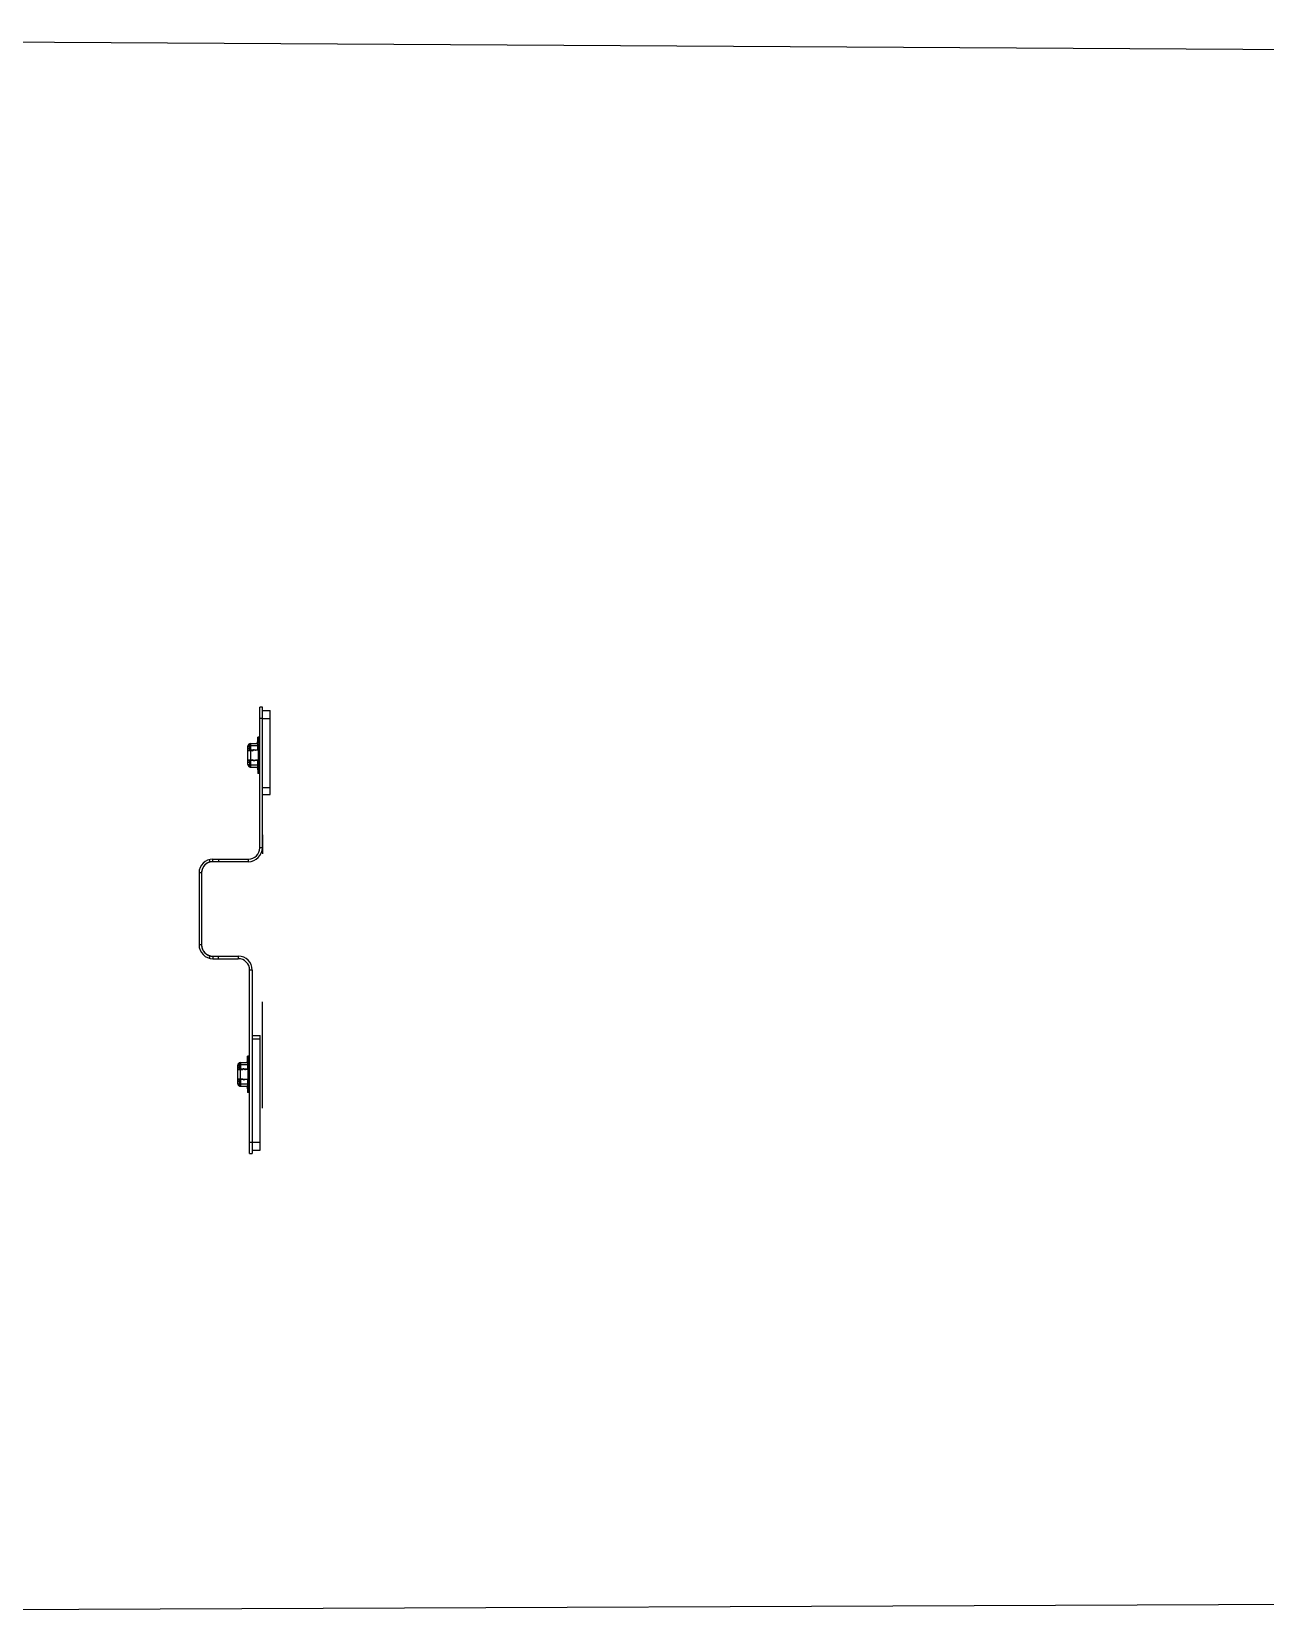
# Model space of a CAD drawing. Header units: millimetres. Extents: x 0 to 420, y 0 to 297.
# Drawn here: x 224.5 to 279, y 74.9 to 144.9 of the extents above; entities that cross this region are included whole.
import ezdxf

# ---------------------------------------------------------------- set-up
doc = ezdxf.new("R2010")
doc.units = ezdxf.units.MM
doc.header["$LTSCALE"] = 23.1
doc.layers.get('0').update_dxf_attribs({"linetype": 'CONTINUOUS'})
doc.layers.add('00_COSMETICS', color=7, linetype='CONTINUOUS')

msp = doc.modelspace()

# ---------------------------------------------------------------- linework, layer by layer
at = {"color": 7}
for p, q in [((147.0761, 144.8814), (292.2071, 144.031)), ((234.5568, 108.8202), (234.5568, 115.0322)), ((234.6688, 115.0322), (234.5568, 115.0322)), ((234.6688, 108.8202), (234.6688, 115.0322)), ((234.1118, 113.3882), (234.1518, 113.4282)), ((234.1118, 113.4282), (234.1118, 113.424)), ((234.1118, 113.4282), (234.4718, 113.4282)), ((234.1518, 113.4282), (234.1518, 113.1082)), ((234.4768, 113.4982), (234.4468, 113.4682)), ((234.4468, 113.4382), (234.4468, 113.4682)), ((234.4518, 113.5282), (234.4668, 113.5432)), ((234.4518, 113.5282), (234.4518, 113.4732)), ((234.4668, 113.5432), (234.4668, 113.7082)), ((234.5268, 113.7082), (234.4668, 113.7082)), ((234.4718, 113.1282), (234.4718, 113.4282)), ((234.4768, 113.4982), (234.5268, 113.4982)), ((234.5268, 113.4382), (234.5268, 113.7082)), ((234.0318, 112.4982), (234.0318, 113.3182)), ((234.0318, 113.3182), (234.1118, 113.3182)), ((234.1118, 113.2282), (234.0318, 113.2282)), ((234.0318, 113.1333), (234.0319, 113.1308)), ((234.2384, 113.1082), (234.0475, 113.1082)), ((234.1118, 113.1382), (234.1118, 113.3882)), ((234.1118, 113.1782), (234.1518, 113.1382)), ((234.4718, 113.1382), (234.1518, 113.1382)), ((234.2734, 113.1432), (234.2734, 113.1482)), ((234.2946, 113.1482), (234.2734, 113.1482)), ((234.3117, 113.1452), (234.3501, 113.1312)), ((234.4768, 113.1282), (234.3672, 113.1282)), ((234.5118, 113.2332), (234.4718, 113.2332)), ((234.4718, 113.1832), (234.5118, 113.1832)), ((234.4768, 113.1282), (234.4768, 112.6882)), ((234.5118, 113.1139), (234.5118, 113.3885)), ((234.5268, 113.0782), (234.5268, 112.7382)), ((234.1118, 112.5882), (234.0318, 112.5882)), ((234.0318, 112.4982), (234.1118, 112.4982)), ((234.0475, 112.7082), (234.2384, 112.7082)), ((234.1118, 112.6382), (234.1518, 112.6782)), ((234.1518, 112.3882), (234.1118, 112.4282)), ((234.1118, 112.3924), (234.1118, 112.3882)), ((234.1118, 112.3882), (234.4718, 112.3882)), ((234.1518, 112.7082), (234.1518, 112.3882)), ((234.4718, 112.6782), (234.1518, 112.6782)), ((234.2734, 112.6732), (234.2734, 112.6682)), ((234.2946, 112.6682), (234.2734, 112.6682)), ((234.3501, 112.6852), (234.3117, 112.6712)), ((234.4768, 112.6882), (234.3672, 112.6882)), ((234.4468, 112.3482), (234.4468, 112.3782)), ((234.4468, 112.3482), (234.4768, 112.3182)), ((234.4518, 112.3432), (234.4518, 112.2882)), ((234.4668, 112.2732), (234.4518, 112.2882)), ((234.4668, 112.2732), (234.4668, 112.1082)), ((234.5268, 112.1082), (234.4668, 112.1082)), ((234.4718, 112.3882), (234.4718, 112.6882)), ((234.5118, 112.6332), (234.4718, 112.6332)), ((234.5118, 112.5832), (234.4718, 112.5832)), ((234.5268, 112.3182), (234.4768, 112.3182)), ((234.5118, 112.4279), (234.5118, 112.7026)), ((234.5268, 112.1082), (234.5268, 112.3782)), ((232.4808, 108.2082), (232.4808, 108.3202)), ((232.4808, 108.3202), (234.0568, 108.3202)), ((234.0568, 108.2082), (232.4808, 108.2082)), ((231.8688, 107.7082), (231.8688, 104.5322)), ((231.9808, 107.7082), (231.8688, 107.7082)), ((231.9808, 107.7082), (231.9808, 104.5322)), ((231.9808, 104.5322), (231.8688, 104.5322)), ((232.4808, 104.0322), (232.4808, 103.9202)), ((232.4808, 104.0322), (233.6058, 104.0322)), ((232.4808, 103.9202), (233.6058, 103.9202)), ((234.1058, 95.3082), (234.1058, 103.4202)), ((234.2178, 103.4202), (234.2178, 95.3082)), ((234.0018, 99.4282), (234.0168, 99.4432)), ((234.0018, 99.4282), (234.0018, 99.3732)), ((234.0768, 99.6082), (234.0168, 99.6082)), ((234.0168, 99.4432), (234.0168, 99.6082)), ((234.0768, 99.3382), (234.0768, 99.6082)), ((233.5818, 99.2182), (233.6618, 99.2182)), ((233.5818, 98.3982), (233.5818, 99.2182)), ((233.6618, 99.1282), (233.5818, 99.1282)), ((233.5818, 99.0333), (233.5819, 99.0308)), ((233.7884, 99.0082), (233.5975, 99.0082)), ((233.6618, 99.3282), (234.0218, 99.3282)), ((233.6618, 99.3282), (233.6618, 99.324)), ((233.6618, 99.2882), (233.7018, 99.3282)), ((233.6618, 99.0382), (233.6618, 99.2882)), ((233.6618, 99.0782), (233.7018, 99.0382)), ((233.7018, 99.3282), (233.7018, 99.0082)), ((234.0218, 99.0382), (233.7018, 99.0382)), ((233.8446, 99.0482), (233.8234, 99.0482)), ((233.8234, 99.0432), (233.8234, 99.0482)), ((233.8617, 99.0452), (233.9001, 99.0312)), ((234.0268, 99.0282), (233.9172, 99.0282)), ((234.0268, 99.3982), (233.9968, 99.3682)), ((233.9968, 99.3382), (233.9968, 99.3682)), ((234.0218, 99.0282), (234.0218, 99.3282)), ((234.0618, 99.1332), (234.0218, 99.1332)), ((234.0218, 99.0832), (234.0618, 99.0832)), ((234.0268, 99.3982), (234.0768, 99.3982)), ((234.0268, 99.0282), (234.0268, 98.5882)), ((234.0618, 99.0139), (234.0618, 99.2885)), ((234.0768, 98.9782), (234.0768, 98.6382)), ((233.6618, 98.4882), (233.5818, 98.4882)), ((233.5818, 98.3982), (233.6618, 98.3982)), ((233.5975, 98.6082), (233.7884, 98.6082)), ((233.6618, 98.3282), (233.6618, 98.5782)), ((233.6618, 98.5382), (233.7018, 98.5782)), ((233.7018, 98.2882), (233.6618, 98.3282)), ((233.6618, 98.2924), (233.6618, 98.2882)), ((233.6618, 98.2882), (234.0218, 98.2882)), ((233.7018, 98.6082), (233.7018, 98.2882)), ((234.0218, 98.5782), (233.7018, 98.5782)), ((233.8234, 98.5732), (233.8234, 98.5682)), ((233.8446, 98.5682), (233.8234, 98.5682)), ((233.9001, 98.5852), (233.8617, 98.5712)), ((234.0268, 98.5882), (233.9172, 98.5882)), ((233.9968, 98.2482), (233.9968, 98.2782)), ((233.9968, 98.2482), (234.0268, 98.2182)), ((234.0018, 98.2432), (234.0018, 98.1882)), ((234.0168, 98.1732), (234.0018, 98.1882)), ((234.0168, 98.1732), (234.0168, 98.0082)), ((234.0218, 98.2882), (234.0218, 98.5882)), ((234.0618, 98.5332), (234.0218, 98.5332)), ((234.0618, 98.4832), (234.0218, 98.4832)), ((234.0768, 98.2182), (234.0268, 98.2182)), ((234.0618, 98.3279), (234.0618, 98.6026)), ((234.0768, 98.0082), (234.0768, 98.2782)), ((234.0768, 98.0082), (234.0168, 98.0082)), ((234.1058, 95.3082), (234.2178, 95.3082)), ((147.3596, 74.8643), (292.4847, 75.4519))]:
    msp.add_line(p, q, dxfattribs=at)
at = {"color": 9}
for p, q in [((234.6688, 114.5322), (234.5568, 114.5322)), ((234.5268, 113.4682), (234.4468, 113.4682)), ((234.1118, 113.1982), (234.0318, 113.1982)), ((234.0318, 113.1382), (234.1118, 113.1382)), ((234.4718, 113.3282), (234.1118, 113.3282)), ((234.1418, 113.1082), (234.1418, 112.7082)), ((234.1118, 112.6782), (234.0318, 112.6782)), ((234.0318, 112.6182), (234.1118, 112.6182)), ((234.1118, 112.4882), (234.4718, 112.4882)), ((234.4468, 112.3482), (234.5268, 112.3482)), ((234.6688, 108.8202), (234.5568, 108.8202)), ((232.3175, 108.298), (232.3474, 108.1901)), ((232.7246, 108.3202), (232.7246, 108.2082)), ((234.0568, 108.2082), (234.0568, 108.3202)), ((232.3426, 104.0517), (232.3116, 103.9441)), ((232.7192, 104.0322), (232.7192, 103.9202)), ((233.6058, 104.0322), (233.6058, 103.9202)), ((234.2178, 103.4202), (234.1058, 103.4202)), ((233.6618, 99.0982), (233.5818, 99.0982)), ((233.5818, 99.0382), (233.6618, 99.0382)), ((234.0218, 99.2282), (233.6618, 99.2282)), ((233.6918, 99.0082), (233.6918, 98.6082)), ((234.0768, 99.3682), (233.9968, 99.3682)), ((233.6618, 98.5782), (233.5818, 98.5782)), ((233.5818, 98.5182), (233.6618, 98.5182)), ((233.6618, 98.3882), (234.0218, 98.3882)), ((233.9968, 98.2482), (234.0768, 98.2482)), ((234.1058, 95.8082), (234.2178, 95.8082))]:
    msp.add_line(p, q, dxfattribs=at)
at = {"color": 2}
for p, q in [((234.6688, 108.8202), (234.6688, 108.5506)), ((234.6688, 97.3133), (234.6688, 102.0201))]:
    msp.add_line(p, q, dxfattribs=at)
at = {"color": 7}
for points in [[(234.0319, 113.1308), (234.0319, 113.1295), (234.0319, 113.1281), (234.0319, 113.1268), (234.032, 113.1255), (234.0321, 113.1241), (234.0322, 113.1227), (234.0323, 113.1214), (234.0325, 113.1201), (234.0328, 113.1188), (234.0331, 113.1175), (234.0335, 113.1162), (234.034, 113.115), (234.0346, 113.1139), (234.0354, 113.1128), (234.0363, 113.1118), (234.0374, 113.1109), (234.0387, 113.1101), (234.0401, 113.1094), (234.0417, 113.1089), (234.0435, 113.1085), (234.0455, 113.1083), (234.0475, 113.1082)], [(234.036, 113.3482), (234.0363, 113.3485), (234.0368, 113.3489), (234.0376, 113.3496), (234.0386, 113.3503), (234.0397, 113.351), (234.0407, 113.3517), (234.0415, 113.3522), (234.0423, 113.3528), (234.0432, 113.3534), (234.0444, 113.354), (234.0457, 113.3547), (234.0471, 113.3555), (234.0488, 113.3563), (234.0506, 113.357), (234.0526, 113.3577), (234.0546, 113.3584), (234.0567, 113.359), (234.0588, 113.3595), (234.0611, 113.36), (234.0634, 113.3604), (234.0657, 113.3608), (234.068, 113.3612), (234.0703, 113.3615), (234.0726, 113.3617), (234.075, 113.3619), (234.0773, 113.3621), (234.0799, 113.3623), (234.0825, 113.3624), (234.0852, 113.3625), (234.088, 113.3626), (234.091, 113.3626), (234.0942, 113.3626), (234.098, 113.3626), (234.102, 113.3624), (234.106, 113.3623), (234.11, 113.362), (234.1118, 113.3618)], [(234.1119, 113.1279), (234.1118, 113.1354), (234.1118, 113.1382)], [(234.1161, 113.1082), (234.1157, 113.1083), (234.1154, 113.1084), (234.115, 113.1086), (234.1146, 113.1088), (234.1143, 113.1092), (234.114, 113.1096), (234.1137, 113.1101), (234.1134, 113.1108), (234.1131, 113.1115), (234.1129, 113.1124), (234.1127, 113.1134), (234.1125, 113.1144), (234.1124, 113.1157), (234.1122, 113.117), (234.1121, 113.1185), (234.112, 113.1201), (234.112, 113.1218), (234.1119, 113.1237), (234.1119, 113.1257), (234.1119, 113.1279)], [(234.0475, 112.7082), (234.0455, 112.7082), (234.0435, 112.7079), (234.0417, 112.7076), (234.0401, 112.707), (234.0387, 112.7064), (234.0374, 112.7056), (234.0363, 112.7047), (234.0354, 112.7037), (234.0346, 112.7026), (234.034, 112.7014), (234.0335, 112.7002), (234.0331, 112.699), (234.0328, 112.6977), (234.0325, 112.6964), (234.0323, 112.6951), (234.0322, 112.6937), (234.0321, 112.6924), (234.032, 112.691), (234.0319, 112.6897), (234.0319, 112.6883), (234.0319, 112.687), (234.0319, 112.6857), (234.0319, 112.6844)], [(234.036, 112.4682), (234.0363, 112.4679), (234.0369, 112.4674), (234.0378, 112.4668)], [(234.0378, 112.4668), (234.0407, 112.4647), (234.0428, 112.4632), (234.0455, 112.4616), (234.0482, 112.4599), (234.0505, 112.4587), (234.0524, 112.4576), (234.0541, 112.4568), (234.0557, 112.4561), (234.0575, 112.4553), (234.0596, 112.4546), (234.0621, 112.4537), (234.065, 112.4527), (234.0681, 112.4519), (234.0713, 112.4511), (234.0749, 112.4503), (234.0784, 112.4497), (234.0815, 112.4493), (234.0847, 112.449), (234.0881, 112.4487), (234.0918, 112.4487), (234.096, 112.4487), (234.1003, 112.4489), (234.1046, 112.4493), (234.1089, 112.4499), (234.1118, 112.4505)], [(234.1118, 112.4282), (234.1119, 112.6863), (234.1119, 112.6886), (234.1119, 112.6908), (234.1119, 112.6928), (234.112, 112.6947), (234.112, 112.6964), (234.1121, 112.698), (234.1122, 112.6995), (234.1124, 112.7008), (234.1125, 112.702), (234.1127, 112.7031), (234.1129, 112.7041), (234.1131, 112.7049), (234.1134, 112.7057), (234.1137, 112.7063), (234.114, 112.7069), (234.1143, 112.7073), (234.1146, 112.7076), (234.115, 112.7079), (234.1154, 112.7081), (234.1157, 112.7082), (234.1161, 112.7082)], [(233.5819, 99.0308), (233.5819, 99.0295), (233.5819, 99.0281), (233.5819, 99.0268), (233.582, 99.0255), (233.5821, 99.0241), (233.5822, 99.0227), (233.5823, 99.0214), (233.5825, 99.0201), (233.5828, 99.0188), (233.5831, 99.0175), (233.5835, 99.0162), (233.584, 99.015), (233.5846, 99.0139), (233.5854, 99.0128), (233.5863, 99.0118), (233.5874, 99.0109), (233.5887, 99.0101), (233.5901, 99.0094), (233.5917, 99.0089), (233.5935, 99.0085), (233.5955, 99.0083), (233.5975, 99.0082)], [(233.586, 99.2482), (233.5863, 99.2485), (233.5868, 99.2489), (233.5876, 99.2496), (233.5886, 99.2503), (233.5897, 99.251), (233.5907, 99.2517), (233.5915, 99.2522), (233.5923, 99.2528), (233.5932, 99.2534), (233.5944, 99.254), (233.5957, 99.2547), (233.5971, 99.2555), (233.5988, 99.2563), (233.6006, 99.257), (233.6026, 99.2577), (233.6046, 99.2584), (233.6067, 99.259), (233.6088, 99.2595), (233.6111, 99.26), (233.6134, 99.2604), (233.6157, 99.2608), (233.618, 99.2612), (233.6203, 99.2615), (233.6226, 99.2617), (233.625, 99.2619), (233.6273, 99.2621), (233.6299, 99.2623), (233.6325, 99.2624), (233.6352, 99.2625), (233.638, 99.2626), (233.641, 99.2626), (233.6442, 99.2626), (233.648, 99.2626), (233.652, 99.2624), (233.656, 99.2623), (233.66, 99.262), (233.6618, 99.2618)], [(233.6619, 99.0279), (233.6618, 99.0354), (233.6618, 99.0382)], [(233.6661, 99.0082), (233.6657, 99.0083), (233.6654, 99.0084), (233.665, 99.0086), (233.6646, 99.0088), (233.6643, 99.0092), (233.664, 99.0096), (233.6637, 99.0101), (233.6634, 99.0108), (233.6631, 99.0115), (233.6629, 99.0124), (233.6627, 99.0134), (233.6625, 99.0144), (233.6624, 99.0157), (233.6622, 99.017), (233.6621, 99.0185), (233.662, 99.0201), (233.662, 99.0218), (233.6619, 99.0237), (233.6619, 99.0257), (233.6619, 99.0279)], [(233.5975, 98.6082), (233.5955, 98.6082), (233.5935, 98.6079), (233.5917, 98.6076), (233.5901, 98.607), (233.5887, 98.6064), (233.5874, 98.6056), (233.5863, 98.6047), (233.5854, 98.6037), (233.5846, 98.6026), (233.584, 98.6014), (233.5835, 98.6002), (233.5831, 98.599), (233.5828, 98.5977), (233.5825, 98.5964), (233.5823, 98.5951), (233.5822, 98.5937), (233.5821, 98.5924), (233.582, 98.591), (233.5819, 98.5897), (233.5819, 98.5883), (233.5819, 98.587), (233.5819, 98.5857), (233.5819, 98.5844)], [(233.586, 98.3682), (233.5863, 98.3679), (233.5869, 98.3674), (233.5878, 98.3668)], [(233.5878, 98.3668), (233.5907, 98.3647), (233.5928, 98.3632), (233.5955, 98.3616), (233.5982, 98.3599), (233.6005, 98.3587), (233.6024, 98.3576), (233.6041, 98.3568), (233.6057, 98.3561), (233.6075, 98.3553), (233.6096, 98.3546), (233.6121, 98.3537), (233.615, 98.3527), (233.6181, 98.3519), (233.6213, 98.3511), (233.6249, 98.3503), (233.6284, 98.3497), (233.6315, 98.3493), (233.6347, 98.349), (233.6381, 98.3487), (233.6418, 98.3487), (233.646, 98.3487), (233.6503, 98.3489), (233.6546, 98.3493), (233.6589, 98.3499), (233.6618, 98.3505)], [(233.6618, 98.5782), (233.6619, 98.5863), (233.6619, 98.5886), (233.6619, 98.5908), (233.6619, 98.5928), (233.662, 98.5947), (233.662, 98.5964), (233.6621, 98.598), (233.6622, 98.5995), (233.6624, 98.6008), (233.6625, 98.602), (233.6627, 98.6031), (233.6629, 98.6041), (233.6631, 98.6049), (233.6634, 98.6057), (233.6637, 98.6063), (233.664, 98.6069), (233.6643, 98.6073), (233.6646, 98.6076), (233.665, 98.6079), (233.6654, 98.6081), (233.6657, 98.6082), (233.6661, 98.6082)]]:
    msp.add_lwpolyline(points, dxfattribs=at)
for centre, radius, start, end in [((234.1418, 113.3182), 0.11, 90, 180), ((234.4368, 113.4382), 0.01, 270, 360), ((234.4368, 113.4382), 0.09, 292.891064, 360), ((234.2384, 113.1432), 0.035, 270, 360), ((234.2946, 113.0982), 0.05, 70, 90), ((234.3672, 113.1782), 0.05, 250, 270), ((234.4768, 113.0782), 0.05, 0, 90), ((234.4768, 112.7382), 0.05, 270, 360), ((234.1418, 112.4982), 0.11, 180, 270), ((234.2384, 112.6732), 0.035, 0, 90), ((234.2946, 112.7182), 0.05, 270, 290), ((234.3672, 112.6382), 0.05, 90, 110), ((234.4368, 112.3782), 0.01, 0, 90), ((234.4368, 112.3782), 0.09, 0, 67.108945), ((234.0568, 108.8202), 0.612, 270, 360), ((234.0568, 108.8202), 0.5, 270, 360), ((232.4808, 107.7082), 0.612, 90, 180), ((232.4808, 107.7082), 0.5, 90, 180), ((232.4808, 104.5322), 0.612, 180, 270), ((232.4808, 104.5322), 0.5, 180, 270), ((233.6058, 103.4202), 0.612, 0, 90), ((233.6058, 103.4202), 0.5, 0, 90), ((233.6918, 99.2182), 0.11, 90, 180), ((233.7884, 99.0432), 0.035, 270, 360), ((233.8446, 98.9982), 0.05, 70, 90), ((233.9172, 99.0782), 0.05, 250, 270), ((233.9868, 99.3382), 0.01, 270, 360), ((233.9868, 99.3382), 0.09, 292.891064, 360), ((234.0268, 98.9782), 0.05, 0, 90), ((233.6918, 98.3982), 0.11, 180, 270), ((233.7884, 98.5732), 0.035, 0, 90), ((233.8446, 98.6182), 0.05, 270, 290), ((233.9172, 98.5382), 0.05, 90, 110), ((233.9868, 98.2782), 0.01, 0, 90), ((233.9868, 98.2782), 0.09, 0, 67.108945), ((234.0268, 98.6382), 0.05, 270, 360)]:
    msp.add_arc(centre, radius, start, end, dxfattribs=at)
at = {"layer": '00_COSMETICS', "color": 9}
for p, q in [((234.6688, 114.8822), (235.0208, 114.8822)), ((234.6688, 114.5322), (235.0208, 114.5322)), ((234.6688, 111.4822), (235.0208, 111.4822)), ((234.6688, 111.1822), (235.0208, 111.1822)), ((234.2178, 100.5342), (234.5698, 100.5342)), ((234.2178, 100.3842), (234.5698, 100.3842)), ((234.2178, 95.8082), (234.5698, 95.8082)), ((234.2178, 95.4582), (234.5698, 95.4582))]:
    msp.add_line(p, q, dxfattribs=at)
at = {"layer": '00_COSMETICS', "color": 6}
for p, q in [((235.0208, 111.1822), (235.0208, 114.8822)), ((234.5698, 95.4582), (234.5698, 100.5342))]:
    msp.add_line(p, q, dxfattribs=at)
at = {"layer": '00_COSMETICS', "color": 7}
for p, q in [((234.6688, 109.3995), (234.6688, 108.8202)), ((231.9981, 107.8385), (231.9973, 107.8354)), ((232.019, 107.8998), (232.0178, 107.8968)), ((232.0475, 107.9576), (232.0462, 107.9554)), ((232.1267, 108.0611), (232.1249, 108.0593)), ((232.1756, 108.1042), (232.173, 108.1022)), ((232.2293, 108.1403), (232.2265, 108.1387)), ((232.287, 108.1691), (232.2847, 108.1681)), ((232.3511, 108.1911), (232.3474, 108.1901)), ((232.3549, 108.1921), (232.3511, 108.1911)), ((232.3587, 108.1931), (232.3549, 108.1921)), ((232.3626, 108.194), (232.3587, 108.1931)), ((232.3665, 108.195), (232.3626, 108.194)), ((232.3701, 108.1958), (232.3665, 108.195)), ((232.3741, 108.1967), (232.3701, 108.1958)), ((232.3782, 108.1976), (232.3741, 108.1967)), ((232.3824, 108.1984), (232.3782, 108.1976)), ((232.3866, 108.1992), (232.3824, 108.1984)), ((232.3896, 108.1998), (232.3866, 108.1992)), ((232.3937, 108.2005), (232.3896, 108.1998)), ((232.3978, 108.2012), (232.3937, 108.2005)), ((232.4019, 108.2019), (232.3978, 108.2012)), ((232.412, 108.2034), (232.4083, 108.2029)), ((232.4163, 108.204), (232.412, 108.2034)), ((232.4345, 108.2061), (232.4317, 108.2058)), ((233.0601, 108.2082), (232.4784, 108.2082)), ((234.0568, 108.2082), (233.4775, 108.2082)), ((231.9808, 107.7082), (231.9808, 107.1289)), ((231.9853, 107.7746), (231.985, 107.7721)), ((231.9808, 105.1115), (231.9808, 104.5322)), ((231.9849, 104.4689), (231.9852, 104.4664)), ((231.997, 104.406), (231.9979, 104.4029)), ((232.0172, 104.345), (232.0184, 104.342)), ((232.0452, 104.2868), (232.0465, 104.2846)), ((232.1227, 104.1833), (232.1245, 104.1815)), ((232.1702, 104.1404), (232.1728, 104.1384)), ((232.223, 104.1038), (232.2258, 104.1022)), ((232.2805, 104.0741), (232.2828, 104.0731)), ((232.3483, 104.0501), (232.3522, 104.0491)), ((232.3522, 104.0491), (232.3562, 104.048)), ((232.3562, 104.048), (232.3602, 104.047)), ((232.3602, 104.047), (232.3639, 104.0461)), ((232.3639, 104.0461), (232.3676, 104.0452)), ((232.3676, 104.0452), (232.3714, 104.0444)), ((232.3714, 104.0444), (232.3752, 104.0435)), ((232.3752, 104.0435), (232.3791, 104.0427)), ((232.3791, 104.0427), (232.383, 104.0419)), ((232.383, 104.0419), (232.3865, 104.0412)), ((232.3928, 104.0401), (232.3971, 104.0393)), ((232.3971, 104.0393), (232.4014, 104.0386)), ((232.4014, 104.0386), (232.4057, 104.0379)), ((232.4057, 104.0379), (232.4096, 104.0374)), ((232.4096, 104.0374), (232.414, 104.0368)), ((232.4297, 104.0349), (232.4327, 104.0346)), ((234.2178, 103.4202), (234.2178, 102.8409))]:
    msp.add_line(p, q, dxfattribs=at)
for points in [[(231.9973, 107.8354), (231.9958, 107.8294), (231.9943, 107.8234), (231.9929, 107.8173), (231.9916, 107.8113), (231.9903, 107.8052), (231.9892, 107.7991), (231.9881, 107.793), (231.9871, 107.7869), (231.9861, 107.7807), (231.9853, 107.7746)], [(232.0178, 107.8968), (232.0155, 107.8911), (232.0133, 107.8854), (232.0111, 107.8796), (232.009, 107.8738), (232.007, 107.868), (232.0051, 107.8621), (232.0033, 107.8563), (232.0015, 107.8504), (231.9998, 107.8445), (231.9981, 107.8385)], [(232.0462, 107.9554), (232.0432, 107.95), (232.0402, 107.9446), (232.0374, 107.9391), (232.0345, 107.9336), (232.0318, 107.928), (232.0291, 107.9225), (232.0265, 107.9168), (232.0239, 107.9112), (232.0214, 107.9055), (232.019, 107.8998)], [(232.0829, 108.011), (232.0791, 108.0058), (232.0753, 108.0007), (232.0716, 107.9954), (232.0679, 107.9902), (232.0644, 107.9849), (232.0608, 107.9795), (232.0574, 107.9741), (232.054, 107.9687), (232.0507, 107.9632), (232.0475, 107.9576)], [(232.1249, 108.0593), (232.1204, 108.0547), (232.116, 108.0501), (232.1116, 108.0454), (232.1073, 108.0406), (232.1031, 108.0358), (232.0989, 108.0309), (232.0948, 108.026), (232.0908, 108.0211), (232.0868, 108.016), (232.0829, 108.011)], [(232.173, 108.1022), (232.1681, 108.0984), (232.1633, 108.0945), (232.1586, 108.0905), (232.1539, 108.0865), (232.1492, 108.0824), (232.1446, 108.0782), (232.14, 108.074), (232.1355, 108.0698), (232.1311, 108.0655), (232.1267, 108.0611)], [(232.2265, 108.1387), (232.2212, 108.1355), (232.216, 108.1323), (232.2108, 108.129), (232.2056, 108.1256), (232.2005, 108.1222), (232.1954, 108.1187), (232.1904, 108.1152), (232.1854, 108.1116), (232.1804, 108.1079), (232.1756, 108.1042)], [(232.2847, 108.1681), (232.279, 108.1656), (232.2733, 108.1631), (232.2677, 108.1605), (232.2621, 108.1578), (232.2565, 108.1551), (232.251, 108.1523), (232.2455, 108.1494), (232.2401, 108.1464), (232.2347, 108.1434), (232.2293, 108.1403)], [(232.3474, 108.1901), (232.3413, 108.1884), (232.3351, 108.1865), (232.329, 108.1846), (232.3229, 108.1826), (232.3169, 108.1806), (232.3108, 108.1784), (232.3048, 108.1762), (232.2989, 108.1739), (232.2929, 108.1715), (232.287, 108.1691)], [(232.4083, 108.2029), (232.4062, 108.2026), (232.4019, 108.2019)], [(232.4317, 108.2058), (232.4295, 108.2056), (232.4273, 108.2053), (232.425, 108.2051), (232.4228, 108.2048), (232.4207, 108.2046), (232.4163, 108.204)], [(232.4572, 108.2077), (232.4549, 108.2075), (232.4526, 108.2074), (232.4503, 108.2073), (232.448, 108.2071), (232.4458, 108.207), (232.4435, 108.2068), (232.4412, 108.2066), (232.439, 108.2065), (232.4368, 108.2063), (232.4345, 108.2061)], [(232.4784, 108.2082), (232.4761, 108.2082), (232.4737, 108.2082), (232.4713, 108.2081), (232.4689, 108.2081), (232.4666, 108.208), (232.4642, 108.2079), (232.4619, 108.2079), (232.4596, 108.2078), (232.4572, 108.2077)], [(231.985, 107.7721), (231.9842, 107.7657), (231.9835, 107.7594), (231.9829, 107.753), (231.9823, 107.7466), (231.9819, 107.7402), (231.9815, 107.7338), (231.9812, 107.7274), (231.981, 107.721), (231.9809, 107.7146), (231.9808, 107.7082)], [(231.9808, 104.5322), (231.9809, 104.5259), (231.981, 104.5195), (231.9812, 104.5132), (231.9815, 104.5068), (231.9819, 104.5005), (231.9823, 104.4941), (231.9828, 104.4878), (231.9834, 104.4815), (231.9841, 104.4752), (231.9849, 104.4689)], [(231.9852, 104.4664), (231.9861, 104.4603), (231.987, 104.4542), (231.988, 104.4481), (231.9891, 104.4421), (231.9902, 104.436), (231.9914, 104.43), (231.9927, 104.424), (231.9941, 104.418), (231.9955, 104.412), (231.997, 104.406)], [(231.9979, 104.4029), (231.9995, 104.397), (232.0012, 104.3912), (232.0029, 104.3853), (232.0047, 104.3795), (232.0066, 104.3737), (232.0086, 104.3679), (232.0107, 104.3621), (232.0128, 104.3564), (232.015, 104.3507), (232.0172, 104.345)], [(232.0184, 104.342), (232.0208, 104.3364), (232.0232, 104.3307), (232.0258, 104.3251), (232.0283, 104.3196), (232.031, 104.314), (232.0337, 104.3085), (232.0365, 104.303), (232.0393, 104.2976), (232.0423, 104.2922), (232.0452, 104.2868)], [(232.0465, 104.2846), (232.0497, 104.2791), (232.0529, 104.2736), (232.0563, 104.2682), (232.0596, 104.2628), (232.0631, 104.2575), (232.0666, 104.2522), (232.0702, 104.247), (232.0739, 104.2418), (232.0776, 104.2366), (232.0814, 104.2315)], [(232.0814, 104.2315), (232.0852, 104.2265), (232.0892, 104.2214), (232.0931, 104.2165), (232.0972, 104.2116), (232.1013, 104.2067), (232.1055, 104.2019), (232.1097, 104.1972), (232.114, 104.1925), (232.1183, 104.1879), (232.1227, 104.1833)], [(232.1245, 104.1815), (232.1289, 104.1771), (232.1333, 104.1728), (232.1377, 104.1686), (232.1422, 104.1644), (232.1467, 104.1603), (232.1513, 104.1562), (232.156, 104.1522), (232.1607, 104.1482), (232.1654, 104.1443), (232.1702, 104.1404)], [(232.1728, 104.1384), (232.1776, 104.1347), (232.1825, 104.131), (232.1874, 104.1274), (232.1923, 104.1239), (232.1974, 104.1204), (232.2024, 104.1169), (232.2075, 104.1136), (232.2126, 104.1103), (232.2178, 104.107), (232.223, 104.1038)], [(232.2258, 104.1022), (232.2311, 104.0991), (232.2365, 104.096), (232.2418, 104.0931), (232.2473, 104.0902), (232.2527, 104.0873), (232.2582, 104.0845), (232.2637, 104.0818), (232.2693, 104.0792), (232.2749, 104.0766), (232.2805, 104.0741)], [(232.2828, 104.0731), (232.2887, 104.0707), (232.2945, 104.0682), (232.3004, 104.0659), (232.3064, 104.0637), (232.3124, 104.0615), (232.3183, 104.0594), (232.3244, 104.0573), (232.3304, 104.0554), (232.3365, 104.0535), (232.3426, 104.0517)], [(232.3426, 104.0517), (232.3445, 104.0512), (232.3483, 104.0501)], [(232.3865, 104.0412), (232.3886, 104.0408), (232.3928, 104.0401)], [(232.414, 104.0368), (232.4162, 104.0365), (232.4184, 104.0362), (232.4206, 104.0359), (232.4229, 104.0356), (232.4251, 104.0354), (232.4274, 104.0351), (232.4297, 104.0349)], [(232.4327, 104.0346), (232.4349, 104.0344), (232.4371, 104.0342), (232.4393, 104.034), (232.4415, 104.0338), (232.4437, 104.0336), (232.446, 104.0335), (232.4482, 104.0333), (232.4505, 104.0332), (232.4527, 104.033), (232.455, 104.0329)], [(232.455, 104.0329), (232.4573, 104.0328), (232.4596, 104.0327), (232.462, 104.0326), (232.4643, 104.0325), (232.4666, 104.0324), (232.469, 104.0324), (232.4713, 104.0323), (232.4737, 104.0323), (232.4761, 104.0323), (232.4785, 104.0322), (233.6058, 104.0322)]]:
    msp.add_lwpolyline(points, dxfattribs=at)
for centre, start, end in [((234.0568, 108.8202), 270, 360), ((233.6058, 103.4202), 0, 90)]:
    msp.add_arc(centre, 0.612, start, end, dxfattribs=at)

doc.saveas('drawing.dxf')
